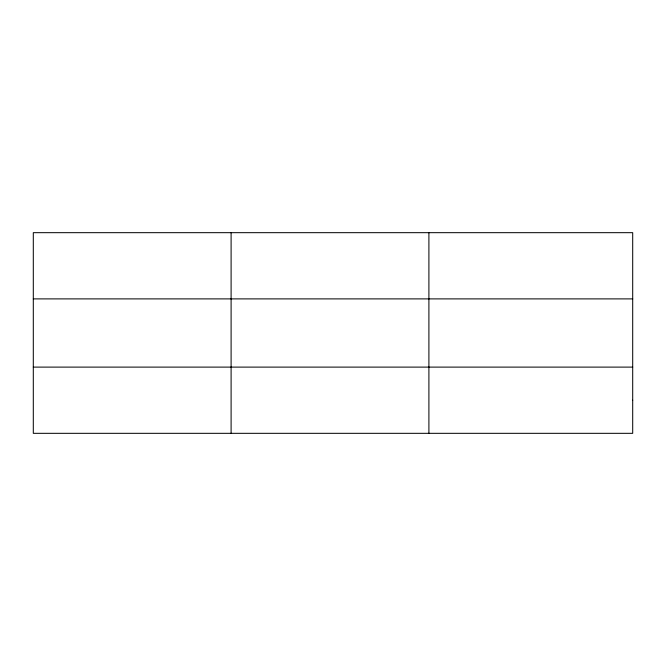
<?xml version="1.0" encoding="UTF-8"?>
<svg xmlns="http://www.w3.org/2000/svg" width="666" height="666" viewBox="0 0 666 666"><rect width="100%" height="100%" fill="white"/><g stroke="black" fill="none" stroke-linecap="round" stroke-linejoin="round"><path stroke-width="1" d="M231.102 433.325L231.102 232.675M428.904 433.325L428.904 232.675M33.3 298.892L632.7 298.892M33.3 367.108L632.7 367.108M632.7 400.216L632.7 433.325L33.3 433.325L33.3 232.675L632.7 232.675L632.7 400.216"/></g></svg>
